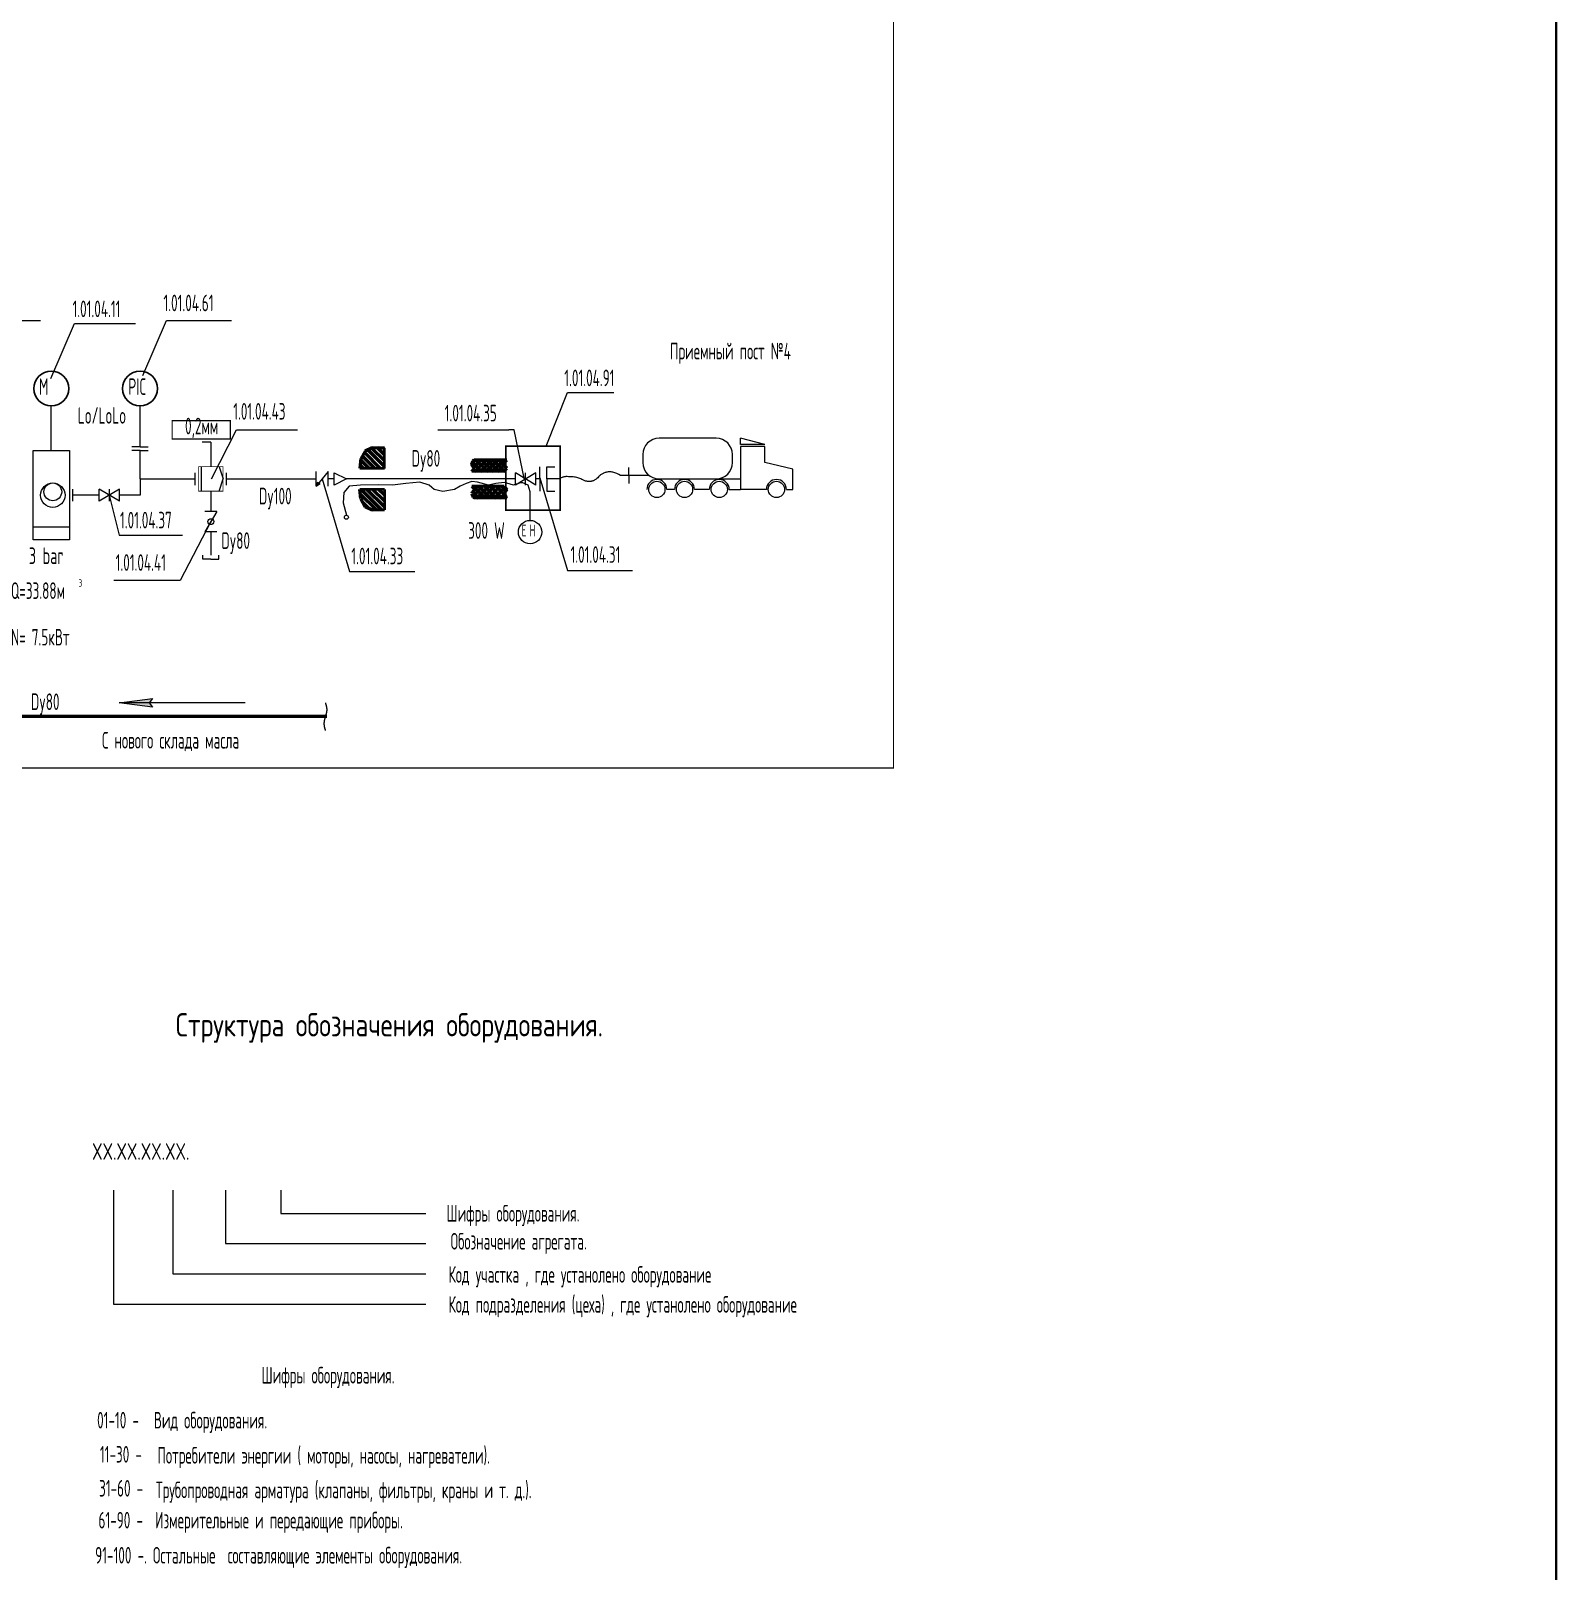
# Model space of a CAD drawing. Header units: millimetres. Extents: x -2281 to 17340, y -2563 to 4166.
# Drawn here: x 1447.5 to 1677, y 724.4 to 956.2 of the extents above; entities that cross this region are included whole.
import ezdxf

# ---------------------------------------------------------------- set-up
doc = ezdxf.new("R2010")
doc.units = ezdxf.units.MM
for name, pattern in [('K5LT32776', [0]), ('K5LT32777', [0]), ('K5LT32782', [0]), ('K5LT32783', [0]), ('K5LT32786', [0]), ('K5LT32795', [0]), ('K5LT32796', [0]), ('K5LT32800', [24.957505, 11.9988, -5.9994, 0.959904, -5.9994]), ('K5LT32801', [0]), ('K5LT32802', [0]), ('K5LT32803', [0]), ('K5LT32804', [0]), ('K5LT_BASIC', [0]), ('K5LT_THIN', [0])]:
    doc.linetypes.add(name, pattern=pattern)
doc.layers.add('Системный слой', color=7, linetype='Continuous')
doc.styles.add('KTEXTSTYLE', font='GOST_AU.SHX', dxfattribs={"width": 0.96, "height": 5})

# ---------------------------------------------------------------- blocks, each defined once
blk = doc.blocks.new('U10')
at = {"layer": 'Системный слой', "color": 7, "linetype": 'K5LT_THIN', "lineweight": 13}
for p, q in [((1491.84, 855.04), (1491.85, 854.99)), ((1491.85, 854.99), (1491.87, 854.94)), ((1491.87, 854.94), (1491.88, 854.89)), ((1491.88, 854.89), (1491.9, 854.84)), ((1491.89, 853.14), (1491.88, 853.09)), ((1491.91, 853.19), (1491.89, 853.14)), ((1491.9, 854.84), (1491.91, 854.79)), ((1491.91, 854.79), (1491.93, 854.74)), ((1491.92, 853.24), (1491.91, 853.19)), ((1491.93, 853.29), (1491.92, 853.24)), ((1491.93, 854.74), (1491.94, 854.69)), ((1491.95, 853.34), (1491.93, 853.29)), ((1491.94, 854.69), (1491.95, 854.64)), ((1491.95, 854.64), (1491.97, 854.59)), ((1491.96, 853.39), (1491.95, 853.34)), ((1491.97, 853.44), (1491.96, 853.39)), ((1491.97, 854.59), (1491.98, 854.54)), ((1491.98, 853.49), (1491.97, 853.44)), ((1491.98, 854.54), (1491.99, 854.49)), ((1492, 853.54), (1491.98, 853.49)), ((1491.99, 854.49), (1492, 854.44)), ((1492, 854.44), (1492.01, 854.39)), ((1492.01, 853.64), (1492, 853.59)), ((1492, 853.59), (1492, 853.54)), ((1492.01, 854.39), (1492.02, 854.34)), ((1492.02, 853.69), (1492.01, 853.64)), ((1492.02, 854.34), (1492.02, 854.29)), ((1492.02, 854.29), (1492.03, 854.24)), ((1492.03, 853.74), (1492.02, 853.69)), ((1492.03, 854.24), (1492.04, 854.19)), ((1492.04, 853.84), (1492.03, 853.79)), ((1492.03, 853.79), (1492.03, 853.74)), ((1492.04, 854.19), (1492.04, 854.14)), ((1492.04, 854.14), (1492.04, 854.09)), ((1492.04, 854.09), (1492.04, 854.04)), ((1492.04, 854.04), (1492.04, 853.99)), ((1492.04, 853.99), (1492.04, 853.94)), ((1492.04, 853.94), (1492.04, 853.89)), ((1492.04, 853.89), (1492.04, 853.84)), ((1491.64, 852.09), (1491.63, 852.04)), ((1491.63, 852.04), (1491.63, 851.99)), ((1491.63, 851.99), (1491.63, 851.94)), ((1491.63, 851.94), (1491.63, 851.89)), ((1491.63, 851.89), (1491.63, 851.84)), ((1491.63, 851.84), (1491.63, 851.79)), ((1491.63, 851.79), (1491.64, 851.74)), ((1491.65, 852.19), (1491.64, 852.14)), ((1491.64, 852.14), (1491.64, 852.09)), ((1491.64, 851.74), (1491.64, 851.69)), ((1491.64, 851.69), (1491.65, 851.64)), ((1491.66, 852.29), (1491.65, 852.24)), ((1491.65, 852.24), (1491.65, 852.19)), ((1491.65, 851.64), (1491.66, 851.59)), ((1491.67, 852.34), (1491.66, 852.29)), ((1491.66, 851.59), (1491.66, 851.54)), ((1491.66, 851.54), (1491.67, 851.49)), ((1491.68, 852.39), (1491.67, 852.34)), ((1491.67, 851.49), (1491.68, 851.44)), ((1491.69, 852.44), (1491.68, 852.39)), ((1491.68, 851.44), (1491.69, 851.39)), ((1491.7, 852.49), (1491.69, 852.44)), ((1491.69, 851.39), (1491.71, 851.34)), ((1491.71, 852.54), (1491.7, 852.49)), ((1491.72, 852.59), (1491.71, 852.54)), ((1491.71, 851.34), (1491.72, 851.29)), ((1491.74, 852.64), (1491.72, 852.59)), ((1491.72, 851.29), (1491.73, 851.24)), ((1491.73, 851.24), (1491.75, 851.19)), ((1491.75, 852.69), (1491.74, 852.64)), ((1491.77, 852.74), (1491.75, 852.69)), ((1491.75, 851.19), (1491.76, 851.14)), ((1491.76, 851.14), (1491.77, 851.09)), ((1491.78, 852.79), (1491.77, 852.74)), ((1491.77, 851.09), (1491.79, 851.04)), ((1491.8, 852.84), (1491.78, 852.79)), ((1491.79, 851.04), (1491.81, 850.99)), ((1491.81, 852.89), (1491.8, 852.84)), ((1491.83, 852.94), (1491.81, 852.89)), ((1491.81, 850.99), (1491.82, 850.94)), ((1491.82, 850.94), (1491.84, 850.89)), ((1491.84, 852.99), (1491.83, 852.94)), ((1491.86, 853.04), (1491.84, 852.99)), ((1491.88, 853.09), (1491.86, 853.04))]:
    blk.add_line(p, q, dxfattribs=at)
blk = doc.blocks.new('U23')
at = {"layer": 'Системный слой', "color": 7, "char_height": 2.5, "attachment_point": 1, "style": 'KTEXTSTYLE'}
for s, insert in [('\\H3.5;\\W0.965;\\Q15;\\Q0;\\W0.715;\\H1.80;E', (1521.34, 881.87)), ('\\H3.5;\\W0.965;\\Q15;\\Q0;\\W0.715;\\H1.80;Н', (1522.55, 881.87))]:
    blk.add_mtext(s, dxfattribs=dict(at, insert=insert))
blk = doc.blocks.new('T6')
at = {"layer": 'Системный слой', "color": 7, "char_height": 2.5, "attachment_point": 1, "style": 'KTEXTSTYLE'}
for s, insert in [('\\H3.5;\\W0.965;\\Q15;\\Q15;\\W0.765;\\H2.50; ', (1446.38, 878.42)), ('\\H3.5;\\W0.965;\\Q15;\\Q0;\\W0.765;\\H2.50;3 bar', (1447.24, 878.42))]:
    blk.add_mtext(s, dxfattribs=dict(at, insert=insert))
blk = doc.blocks.new('T7')
at = {"layer": 'Системный слой', "color": 7, "char_height": 2.5, "attachment_point": 1, "style": 'KTEXTSTYLE'}
for s, insert in [('\\H3.5;\\W0.965;\\Q15;\\Q0;\\W0.715;\\H2.50;Q=33.88м', (1444.54, 873.17)), ('\\H3.5;\\W0.965;\\Q15;\\Q0;\\W0.715;\\H1.11;3', (1454.71, 873.62)), ('\\H3.5;\\W0.965;\\Q15;\\Q0;\\W0.715;\\H2.50;N= 7.5кВт', (1444.54, 866.17))]:
    blk.add_mtext(s, dxfattribs=dict(at, insert=insert))
blk = doc.blocks.new('U204')
at = {"layer": 'Системный слой'}
blk.add_hatch(color=7, dxfattribs=at).paths.add_polyline_path([(1465.84, 854.38), (1465.34, 855.04), (1465.84, 855.7), (1460.84, 855.04)])
at = {"layer": 'Системный слой', "color": 7, "linetype": 'K5LT_THIN', "lineweight": 13}
for p, q in [((1460.84, 855.04), (1465.84, 855.7)), ((1465.84, 855.7), (1465.34, 855.04)), ((1465.84, 854.38), (1460.84, 855.04)), ((1479.79, 855.04), (1460.84, 855.04)), ((1465.34, 855.04), (1465.84, 854.38))]:
    blk.add_line(p, q, dxfattribs=at)

msp = doc.modelspace()

# ---------------------------------------------------------------- linework, layer by layer
at = {"color": 5, "linetype": 'K5LT_BASIC', "lineweight": 35, "true_color": 0x0000ff}
msp.add_line((1677, 1183), (1677, 5), dxfattribs=at)
at = {"layer": 'Системный слой', "color": 7, "linetype": 'K5LT32782', "lineweight": 0}
for p, q in [((1440.243, 912.58115), (1448.9878, 912.58115)), ((1450.52825, 903.8487), (1454.0748, 912.119)), ((1454.0748, 912.119), (1454.5123, 912.119)), ((1454.5123, 912.119), (1463.2623, 912.119)), ((1464.40118, 904.31085), (1467.94772, 912.58115)), ((1467.94772, 912.58115), (1468.38522, 912.58115)), ((1468.38522, 912.58115), (1477.73522, 912.58115)), ((1525.03242, 893.65744), (1528.25106, 901.74527)), ((1528.25106, 901.74527), (1528.68856, 901.74527)), ((1528.68856, 901.74527), (1535.2146, 901.74527)), ((1474.71745, 888.76223), (1478.48275, 896.13086)), ((1478.48275, 896.13086), (1487.66504, 896.13086)), ((1478.48275, 896.13086), (1478.92025, 896.13086)), ((1508.74366, 896.13086), (1519.44366, 896.13086)), ((1520.21898, 896.13086), (1519.44366, 896.13086)), ((1521.77771, 888.59252), (1520.21898, 896.13086)), ((1491.35754, 888.73798), (1495.49252, 874.79286)), ((1524.10812, 888.89901), (1528.25106, 874.95414)), ((1459.24785, 886.48562), (1460.83066, 880.26227)), ((1474.60596, 882.30672), (1469.98057, 873.46151)), ((1461.26816, 880.26227), (1470.34316, 880.26227)), ((1495.49252, 874.79286), (1495.93002, 874.79286)), ((1495.93002, 874.79286), (1505.29526, 874.79286)), ((1528.25106, 874.95414), (1528.68856, 874.95414)), ((1528.68856, 874.95414), (1538.06356, 874.95414)), ((1469.98057, 873.46151), (1460.03926, 873.46151))]:
    msp.add_line(p, q, dxfattribs=at)
at = {"layer": 'Системный слой', "color": 191, "linetype": 'K5LT32795', "lineweight": 18, "true_color": 0xbf7fff}
for p, q in [((1450.61117, 893.02548), (1450.61117, 899.71668)), ((1474.60596, 880.77547), (1474.60596, 877.28053)), ((1473.38096, 876.66803), (1473.38096, 877.28053)), ((1474.60596, 876.66803), (1473.38096, 876.66803)), ((1474.60596, 876.66803), (1475.83096, 876.66803)), ((1475.83096, 876.66803), (1475.83096, 877.28053))]:
    msp.add_line(p, q, dxfattribs=at)
at = {"layer": 'Системный слой', "color": 7, "linetype": 'K5LT32776', "lineweight": 18}
for p, q in [((1463.95609, 893.59168), (1463.95609, 899.71668)), ((1550.62842, 894.86298), (1542.05342, 894.86298)), ((1557.96779, 893.90588), (1554.29279, 894.86298)), ((1554.29279, 893.90588), (1554.29279, 894.86298)), ((1557.96779, 893.90588), (1554.29279, 893.90588)), ((1557.96779, 893.63798), (1554.29279, 893.63798)), ((1554.29279, 893.63798), (1554.29279, 887.15165)), ((1557.96779, 891.18798), (1557.96779, 893.63798)), ((1525.13489, 888.73798), (1525.13489, 890.57548)), ((1525.13489, 890.57548), (1526.35989, 890.57548)), ((1537.48243, 889.25744), (1537.48243, 890.48244)), ((1539.60342, 892.41298), (1539.60342, 891.18798)), ((1553.07842, 891.18798), (1553.07842, 892.41298)), ((1562.14323, 890.21415), (1557.96779, 891.18798)), ((1562.14323, 887.15165), (1562.14323, 890.21415)), ((1503.94182, 888.05326), (1501.92731, 887.81923)), ((1506.03907, 888.24631), (1503.94182, 888.05326)), ((1507.43067, 887.82216), (1506.03907, 888.24631)), ((1513.00659, 888.07445), (1512.10968, 887.63585)), ((1513.85634, 888.32868), (1513.00659, 888.07445)), ((1514.74932, 888.22901), (1513.85634, 888.32868)), ((1516.36313, 887.81926), (1514.74932, 888.22901)), ((1517.50104, 888.03296), (1516.36313, 887.81926)), ((1518.75577, 888.22412), (1517.50104, 888.03296)), ((1526.97239, 888.73798), (1525.13489, 888.73798)), ((1525.13489, 888.73798), (1525.13489, 886.90048)), ((1537.48243, 889.25744), (1536.25743, 889.25744)), ((1540.54493, 889.25744), (1537.48243, 889.25744)), ((1537.48243, 889.25744), (1537.48243, 888.03244)), ((1542.05342, 888.73798), (1550.62842, 888.73798)), ((1550.62842, 888.73798), (1554.29279, 888.73798)), ((1495.40288, 887.63472), (1494.59271, 886.71833)), ((1497.10685, 887.81909), (1495.40288, 887.63472)), ((1499.85572, 887.85932), (1497.10685, 887.81909)), ((1501.92731, 887.81923), (1499.85572, 887.85932)), ((1507.84854, 887.4688), (1507.43067, 887.82216)), ((1508.22629, 887.17138), (1507.84854, 887.4688)), ((1509.48948, 886.84659), (1508.22629, 887.17138)), ((1511.28688, 887.16974), (1509.48948, 886.84659)), ((1512.10968, 887.63585), (1511.28688, 887.16974)), ((1522.63355, 882.50414), (1522.63355, 886.79164)), ((1525.13489, 886.90048), (1526.35989, 886.90048)), ((1544.36335, 887.15165), (1543.20951, 887.15165)), ((1549.58794, 887.15165), (1547.37032, 887.15165)), ((1552.59491, 887.15165), (1554.29279, 887.15165)), ((1558.19642, 887.15165), (1554.29279, 887.15165)), ((1561.20339, 887.15165), (1562.14323, 887.15165))]:
    msp.add_line(p, q, dxfattribs=at)
at = {"layer": 'Системный слой', "color": 7, "linetype": 'K5LT_THIN', "lineweight": 13}
for p, q in [((1447.8677, 879.59476), (1447.8677, 893.02548)), ((1447.8677, 893.02548), (1453.35465, 893.02548)), ((1453.35465, 893.02548), (1453.35465, 879.59476)), ((1463.95609, 893.59168), (1462.73109, 893.59168)), ((1463.95609, 893.02548), (1462.73109, 893.02548)), ((1463.95609, 893.59168), (1465.18109, 893.59168)), ((1463.95609, 888.73798), (1463.95609, 893.02548)), ((1463.95609, 893.02548), (1465.18109, 893.02548)), ((1474.60596, 894.25047), (1473.29346, 894.25047)), ((1474.60596, 894.25047), (1474.60596, 890.57547)), ((1473.13779, 890.57547), (1473.13779, 886.90047)), ((1475.85582, 890.57547), (1476.44346, 888.73797)), ((1524.09093, 888.73798), (1524.09093, 890.57548)), ((1463.95609, 888.73798), (1463.95609, 886.28798)), ((1463.95609, 888.73798), (1472.25245, 888.73798)), ((1472.25245, 887.81923), (1472.25245, 889.65673)), ((1475.85582, 886.90047), (1476.44346, 888.73797)), ((1476.95945, 887.81923), (1476.95945, 889.65673)), ((1476.95945, 888.73798), (1490.43879, 888.73798)), ((1490.43879, 887.63548), (1490.43879, 889.84048)), ((1492.27629, 889.84048), (1490.43879, 887.63548)), ((1490.43879, 887.63548), (1490.69545, 888.32421)), ((1490.43879, 887.63548), (1491.04149, 888.05616)), ((1492.27629, 887.63548), (1492.27629, 889.84048)), ((1493.15707, 888.73798), (1492.27629, 888.73798)), ((1493.15707, 887.81923), (1493.15707, 889.65673)), ((1493.15707, 889.65673), (1495.01477, 888.73798)), ((1495.01477, 888.73798), (1493.15707, 887.81923)), ((1520.42887, 888.73798), (1495.01477, 888.73798)), ((1519.15891, 888.11648), (1518.75577, 888.22412)), ((1520.1641, 887.81914), (1519.15891, 888.11648)), ((1521.21509, 888.1713), (1520.25074, 887.8303)), ((1520.42887, 887.81923), (1520.42887, 889.65673)), ((1523.49137, 887.81923), (1520.42887, 889.65673)), ((1523.49137, 889.65673), (1520.42887, 887.81923)), ((1521.55059, 888.15019), (1521.21509, 888.1713)), ((1522.33613, 887.81998), (1521.55059, 888.15019)), ((1521.96706, 887.81923), (1521.96706, 889.65673)), ((1523.49137, 887.81923), (1523.49137, 889.65673)), ((1524.09093, 888.73798), (1523.49137, 888.73798)), ((1524.09093, 888.73798), (1524.09093, 886.90048)), ((1453.87064, 885.36923), (1453.87064, 887.20673)), ((1457.83109, 886.28798), (1453.87064, 886.28798)), ((1457.83109, 885.36923), (1457.83109, 887.20673)), ((1460.89359, 885.36923), (1457.83109, 887.20673)), ((1460.89359, 887.20673), (1457.83109, 885.36923)), ((1459.35723, 885.36923), (1459.35723, 887.20673)), ((1460.89359, 885.36923), (1460.89359, 887.20673)), ((1463.95609, 886.28798), (1460.89359, 886.28798)), ((1474.60596, 886.90047), (1474.60596, 883.83797)), ((1494.59271, 886.71833), (1494.50482, 885.12682)), ((1518.96871, 885.85567), (1519.07905, 885.96601)), ((1520.25074, 887.8303), (1520.1641, 887.81914)), ((1522.63355, 886.79164), (1522.33613, 887.81998)), ((1475.52471, 883.83797), (1473.68721, 883.83797)), ((1475.52471, 883.83797), (1473.68721, 880.77547)), ((1494.50482, 885.12682), (1495.00077, 883.28166)), ((1453.35465, 881.48484), (1447.8677, 881.48484)), ((1453.35465, 879.59476), (1447.8677, 879.59476)), ((1460.83066, 880.26227), (1461.26816, 880.26227)), ((1475.52471, 880.77547), (1473.68721, 880.77547))]:
    msp.add_line(p, q, dxfattribs=at)
at = {"layer": 'Системный слой', "color": 6, "linetype": 'K5LT32801', "lineweight": 50, "true_color": 0xff00ff}
for p, q in [((1497.8381, 892.93308), (1497.16446, 891.73794)), ((1500.15016, 890.30506), (1497.71125, 892.74397)), ((1498.86345, 893.42574), (1497.8381, 892.93308)), ((1500.71441, 890.60702), (1498.22973, 893.09169)), ((1500.71441, 891.47322), (1498.8472, 893.34043)), ((1500.71441, 893.36756), (1498.86345, 893.42574)), ((1500.71441, 892.33943), (1499.61081, 893.44302)), ((1500.71441, 893.20563), (1500.5406, 893.37944)), ((1497.16446, 891.73794), (1497.03941, 890.30506)), ((1497.55154, 890.30506), (1497.10026, 890.75634)), ((1498.41775, 890.30506), (1497.20319, 891.51961)), ((1499.28395, 890.30506), (1497.36236, 892.22665)), ((1513.85812, 890.95321), (1514.09236, 891.47511)), ((1513.9391, 890.77293), (1513.85812, 890.95321)), ((1513.85813, 889.83967), (1514.26291, 890.30567)), ((1514.26291, 890.30567), (1513.9391, 890.77293)), ((1515.34105, 889.83967), (1513.99333, 891.18738)), ((1514.11034, 890.52556), (1515.20506, 891.62028)), ((1514.11192, 891.39336), (1514.33885, 891.62028)), ((1514.29065, 889.83967), (1516.07126, 891.62028)), ((1516.20725, 889.83967), (1514.42664, 891.62028)), ((1515.15686, 889.83967), (1516.93747, 891.62028)), ((1517.07346, 889.83967), (1515.29284, 891.62028)), ((1516.02306, 889.83967), (1517.80367, 891.62028)), ((1517.93966, 889.83967), (1516.15905, 891.62028)), ((1516.88927, 889.83967), (1518.66988, 891.62028)), ((1518.78033, 889.86521), (1517.02526, 891.62028)), ((1517.75547, 889.83967), (1518.80429, 890.88849)), ((1519.14685, 890.36489), (1517.89146, 891.62028)), ((1518.62168, 889.83967), (1519.14686, 890.36485)), ((1519.00194, 891.37601), (1518.75767, 891.62028)), ((1518.75812, 890.95321), (1518.99236, 891.47511)), ((1518.8391, 890.77293), (1518.75812, 890.95321)), ((1518.75813, 889.83967), (1519.16291, 890.30567)), ((1519.16291, 890.30567), (1518.8391, 890.77293)), ((1514.47484, 889.83967), (1514.14497, 890.16954)), ((1497.16446, 885.73801), (1497.03941, 887.17089)), ((1499.45671, 884.06886), (1497.09724, 886.42833)), ((1497.8381, 884.54287), (1497.16446, 885.73801)), ((1500.29652, 884.09526), (1497.22088, 887.17089)), ((1500.71441, 884.54358), (1498.08709, 887.17089)), ((1500.71441, 885.40978), (1498.95329, 887.17089)), ((1500.71441, 886.27599), (1499.8195, 887.17089)), ((1513.9391, 886.70302), (1513.85812, 886.52274)), ((1513.85812, 886.52274), (1514.09236, 886.00084)), ((1513.85813, 887.63628), (1514.26291, 887.17029)), ((1514.26291, 887.17029), (1513.9391, 886.70302)), ((1514.99402, 885.85567), (1514.02407, 886.82562)), ((1514.07044, 886.15464), (1515.55208, 887.63628)), ((1515.86022, 885.85567), (1514.07961, 887.63628)), ((1514.24313, 887.19353), (1514.68588, 887.63628)), ((1514.63768, 885.85567), (1516.41829, 887.63628)), ((1516.72643, 885.85567), (1514.94582, 887.63628)), ((1515.50388, 885.85567), (1517.28449, 887.63628)), ((1517.59264, 885.85567), (1515.81202, 887.63628)), ((1516.37009, 885.85567), (1518.1507, 887.63628)), ((1518.45884, 885.85567), (1516.67823, 887.63628)), ((1517.23629, 885.85567), (1518.87849, 887.49786)), ((1518.89494, 886.28577), (1517.54444, 887.63628)), ((1518.1025, 885.85567), (1518.76255, 886.51572)), ((1519.07866, 886.96827), (1518.41064, 887.63628)), ((1518.8391, 886.70302), (1518.75812, 886.52274)), ((1518.75812, 886.52274), (1518.99236, 886.00084)), ((1518.75813, 887.63628), (1519.16291, 887.17029)), ((1519.16291, 887.17029), (1518.8391, 886.70302)), ((1498.37463, 884.28473), (1497.50889, 885.15047)), ((1498.86345, 884.05021), (1497.8381, 884.54287)), ((1500.71441, 884.10839), (1498.86345, 884.05021))]:
    msp.add_line(p, q, dxfattribs=at)
at = {"layer": 'Системный слой', "color": 6, "linetype": 'K5LT32802', "lineweight": 40, "true_color": 0xff00ff}
for p, q in [((1500.71441, 890.30506), (1500.71441, 893.36756)), ((1500.71441, 890.30506), (1497.03941, 890.30506)), ((1519.14258, 891.62028), (1514.24258, 891.62028)), ((1518.75813, 889.83967), (1513.85813, 889.83967)), ((1500.71441, 887.17089), (1497.03941, 887.17089)), ((1500.71441, 887.14219), (1500.68571, 887.17089)), ((1500.71441, 887.17089), (1500.71441, 884.10839)), ((1518.75813, 887.63628), (1513.85813, 887.63628)), ((1514.09236, 886.00084), (1514.24258, 885.85567)), ((1519.14258, 885.85567), (1514.24258, 885.85567)), ((1518.99236, 886.00084), (1519.14258, 885.85567))]:
    msp.add_line(p, q, dxfattribs=at)
at = {"layer": 'Системный слой', "color": 6, "linetype": 'K5LT32803', "lineweight": 50, "true_color": 0xff00ff}
for p, q in [((1514.09236, 891.47511), (1514.24258, 891.62028)), ((1518.99236, 891.47511), (1519.14258, 891.62028))]:
    msp.add_line(p, q, dxfattribs=at)
at = {"layer": 'Системный слой', "color": 211, "linetype": 'K5LT32783', "lineweight": 50, "true_color": 0xff7fff}
msp.add_line((1492.04398, 853.00523), (1393.52055, 853.00523), dxfattribs=at)
at = {"layer": 'Системный слой', "color": 7, "linetype": 'K5LT32786', "lineweight": 18}
for p, q in [((1459.98618, 781.70506), (1459.98618, 764.53335)), ((1468.90016, 781.70506), (1468.90016, 769.0919)), ((1476.83562, 781.70506), (1476.83562, 773.65045)), ((1485.15249, 781.70506), (1485.15249, 778.20899)), ((1485.15249, 778.20899), (1506.9483, 778.20899)), ((1476.83562, 773.65045), (1506.9483, 773.65045)), ((1468.90016, 769.0919), (1506.9483, 769.0919)), ((1459.98618, 764.53335), (1506.9483, 764.53335))]:
    msp.add_line(p, q, dxfattribs=at)
at = {"layer": 'Системный слой', "color": 191, "linetype": 'K5LT32800', "true_color": 0xbf7fff, "const_width": 0.18}
msp.add_lwpolyline([(1577.30733, 845.23472), (1401.00703, 845.23472), (1401.00703, 1100.0653), (1577.30733, 1100.0653)], close=True, dxfattribs=at)
at = {"layer": 'Системный слой', "color": 7, "linetype": 'K5LT32786', "const_width": 0.18}
msp.add_lwpolyline([(1477.53296, 894.75919), (1468.79319, 894.75919), (1468.79319, 897.50252), (1477.53296, 897.50252)], close=True, dxfattribs=at)
at = {"layer": 'Системный слой', "color": 7, "linetype": 'K5LT32777', "const_width": 0.25}
msp.add_lwpolyline([(1519.0041, 893.65744), (1527.15782, 893.65744), (1527.15782, 884.02896), (1519.0041, 884.02896)], close=True, dxfattribs=at)
at = {"layer": 'Системный слой', "color": 7, "linetype": 'K5LT_THIN', "const_width": 0.11}
msp.add_lwpolyline([(1476.44346, 886.90047), (1472.76846, 886.90047), (1472.76846, 890.57547), (1476.44346, 890.57547)], close=True, dxfattribs=at)
at = {"layer": 'Системный слой', "color": 191, "linetype": 'K5LT32796', "lineweight": 25, "true_color": 0xbf7fff}
msp.add_circle((1450.61117, 902.34168), 2.625, dxfattribs=at)
at = {"layer": 'Системный слой', "color": 7, "linetype": 'K5LT32777', "lineweight": 25}
msp.add_circle((1463.95609, 902.34168), 2.625, dxfattribs=at)
at = {"layer": 'Системный слой', "color": 7, "linetype": 'K5LT_THIN', "lineweight": 13}
for centre, radius in [((1450.83496, 886.28798), 1.8375), ((1450.83496, 886.78986), 1.33562), ((1474.60596, 882.30672), 0.4375)]:
    msp.add_circle(centre, radius, dxfattribs=at)
at = {"layer": 'Системный слой', "color": 7, "linetype": 'K5LT32776', "lineweight": 18}
for centre, radius in [((1541.70602, 887.15165), 1.225), ((1545.86683, 887.15165), 1.225), ((1551.09142, 887.15165), 1.225), ((1559.69991, 887.15165), 1.225), ((1495.00077, 882.97541), 0.30625), ((1522.63355, 880.73988), 1.76426)]:
    msp.add_circle(centre, radius, dxfattribs=at)
for centre, radius, start, end in [((1542.05342, 892.41298), 2.45, 90, 180), ((1550.62842, 892.41298), 2.45, 0, 90), ((1542.05342, 891.18798), 2.45, 180, 270), ((1550.62842, 891.18798), 2.45, 270, 0), ((1541.70602, 887.15165), 1.50349, 0, 180), ((1545.86683, 887.15165), 1.50349, 0, 180), ((1551.09142, 887.15165), 1.50349, 0, 180), ((1559.69991, 887.15165), 1.50349, 0, 180)]:
    msp.add_arc(centre, radius, start, end, dxfattribs=at)
at = {"layer": 'Системный слой', "color": 7, "linetype": 'K5LT32804', "lineweight": 15}
msp.add_open_spline([(1536.25743, 889.25744), (1535.89136, 889.44492), (1535.42711, 889.68723), (1534.84641, 889.79457), (1534.59861, 889.80876), (1534.36732, 889.79675), (1534.13929, 889.76099), (1533.91591, 889.70143), (1533.7054, 889.62036), (1533.51266, 889.52117), (1533.33277, 889.40111), (1533.14284, 889.24074), (1532.93668, 889.03715), (1532.71481, 888.81697), (1532.50305, 888.64303), (1532.31485, 888.53156), (1532.15131, 888.46077), (1531.98313, 888.40805), (1531.79941, 888.37077), (1531.60168, 888.35154), (1531.39622, 888.35297), (1531.1913, 888.37598), (1530.98945, 888.42077), (1530.77739, 888.49389), (1530.53429, 888.60298), (1530.25998, 888.74119), (1529.96122, 888.87304), (1529.64647, 888.96055), (1529.28382, 889.02084), (1528.86259, 889.05413), (1528.42284, 889.06433), (1528.05926, 889.09215), (1527.80402, 889.06779), (1527.61824, 889.02274), (1527.34239, 888.92709), (1527.12869, 888.81726), (1526.97239, 888.73798)], degree=3, knots=[0, 0, 0, 0, 4.495695921, 5.509434257, 6.356013338, 7.169318793, 8.004778977, 8.842914476, 9.65987122, 10.434979959, 11.177848964, 11.989344322, 13.114074497, 14.304154153, 15.364085676, 16.060653666, 16.658597199, 17.283705909, 17.959733005, 18.678408127, 19.424242109, 20.173327764, 20.900041924, 21.65126359, 22.590555623, 23.773589026, 24.968479497, 26.105423273, 27.291318042, 28.931643013, 30.660407856, 32.044993729, 32.85282367, 33.417504236, 34.104605357, 36, 36, 36, 36], dxfattribs=at)

# ---------------------------------------------------------------- block references
at = {"layer": 'Системный слой'}
for name in ['U23', 'T6', 'T7', 'U204', 'U10']:
    msp.add_blockref(name, (0, 0), dxfattribs=at)

# ---------------------------------------------------------------- texts
at = {"layer": 'Системный слой', "color": 7, "char_height": 2.5, "attachment_point": 1, "style": 'KTEXTSTYLE'}
for s, insert in [('\\H3.5;\\W0.965;\\Q15;\\Q0;\\W0.715;\\H2.50;1.01.04.61', (1467.48105, 916.46993)), ('\\H3.5;\\W0.965;\\Q15;\\Q0;\\W0.715;\\H2.50;1.01.04.11', (1453.79417, 915.58035)), ('\\H3.5;\\W0.965;\\Q15;\\Q0;\\W0.715;\\H2.50;Приемный пост №4', (1543.6829, 909.2231)), ('\\H3.5;\\W0.965;\\Q15;\\Q0;\\W0.715;\\H2.50;1.01.04.91', (1527.78439, 905.1906)), ('\\H3.5;\\W0.965;\\Q15;\\Q0;\\W0.715;\\H2.50;{\\c16744383;M}', (1448.77129, 903.8817)), ('\\H3.5;\\W0.965;\\Q15;\\Q0;\\W0.715;\\H2.50;PIC', (1462.206, 903.8817)), ('\\H3.5;\\W0.965;\\Q15;\\Q0;\\W0.715;\\H2.50;Lo/LoLo', (1454.59514, 899.5453)), ('\\H3.5;\\W0.965;\\Q15;\\Q0;\\W0.715;\\H2.50;1.01.04.43', (1477.97663, 900.15682)), ('\\H3.5;\\W0.965;\\Q15;\\Q0;\\W0.715;\\H2.50;1.01.04.35', (1509.79598, 899.89305)), ('\\H3.5;\\W0.965;\\Q15;\\Q0;\\W0.715;\\H2.50;0,2мм', (1470.7282, 897.94619)), ('\\H3.5;\\W0.965;\\Q15;\\Q0;\\W0.715;\\H2.50;Dy80', (1504.82099, 893.07822)), ('\\H3.5;\\W0.965;\\Q15;\\Q0;\\W0.715;\\H2.50;Dy100', (1481.85138, 887.40592)), ('\\H3.5;\\W0.965;\\Q15;\\Q0;\\W0.715;\\H2.50;1.01.04.37', (1460.94394, 883.79006)), ('\\H3.5;\\W0.965;\\Q15;\\Q0;\\W0.715;\\H2.50;300 W', (1513.31914, 882.22322)), ('\\H3.5;\\W0.965;\\Q15;\\Q0;\\W0.715;\\H2.50;Dy80', (1476.20483, 880.70763)), ('\\H3.5;\\W0.965;\\Q15;\\Q0;\\W0.715;\\H2.50;1.01.04.31', (1528.71278, 878.60736)), ('\\H3.5;\\W0.965;\\Q15;\\Q0;\\W0.715;\\H2.50;1.01.04.41', (1460.28048, 877.4061)), ('\\H3.5;\\W0.965;\\Q15;\\Q0;\\W0.715;\\H2.50;1.01.04.33', (1495.75092, 878.38472)), ('\\H3.5;\\W0.965;\\Q15;\\Q0;\\W0.715;\\H2.50;Dy80', (1447.54986, 856.45596)), ('\\H3.5;\\W0.965;\\Q15;\\Q0;\\W0.715;\\H2.50;С нового склада масла', (1458.24348, 850.65619)), ('\\H3.5;\\W0.965;\\Q15;\\Q0;Структура обозначения оборудования.', (1469.33801, 808.33355)), ('\\H3.5;\\W0.965;\\Q15;\\Q0;\\W0.865;\\H2.50;XX.XX.XX.XX.', (1456.74921, 788.7697)), ('\\H3.5;\\W0.965;\\Q15;\\Q0;\\W0.715;\\H2.50;Шифры оборудования.', (1510.06405, 779.46372)), ('\\H3.5;\\W0.965;\\Q15;\\Q0;\\W0.715;\\H2.50;Обозначение агрегата.', (1510.68529, 775.25932)), ('\\H3.5;\\W0.965;\\Q15;\\Q0;\\W0.715;\\H2.50;Код участка , где устанолено оборудование', (1510.3574, 770.26277)), ('\\H3.5;\\W0.965;\\Q15;\\Q0;\\W0.715;\\H2.50;Код подразделения (цеха) , где устанолено оборудование', (1510.3574, 765.75509)), ('\\H3.5;\\W0.965;\\Q15;\\Q0;\\W0.715;\\H2.50;Шифры оборудования.', (1482.24248, 755.10053)), ('\\H3.5;\\W0.965;\\Q15;\\Q0;\\W0.715;\\H2.50;01-10 - ', (1457.50059, 748.33228)), ('\\H3.5;\\W0.965;\\Q15;\\Q0;\\W0.715;\\H2.50;Вид оборудования.', (1466.03956, 748.33228)), ('\\H3.5;\\W0.965;\\Q15;\\Q0;\\W0.715;\\H2.50;11-30 - ', (1457.91848, 743.19897)), ('\\H3.5;\\W0.965;\\Q15;\\Q0;\\W0.715;\\H2.50;Потребители энергии ( моторы, насосы, нагреватели).', (1466.57867, 743.03938)), ('\\H3.5;\\W0.965;\\Q15;\\Q0;\\W0.715;\\H2.50;31-60 - ', (1457.7944, 738.08118)), ('\\H3.5;\\W0.965;\\Q15;\\Q0;\\W0.715;\\H2.50;Трубопроводная арматура (клапаны, фильтры, краны и т. д.).', (1466.34466, 737.83812)), ('\\H3.5;\\W0.965;\\Q15;\\Q0;\\W0.715;\\H2.50;61-90 -  Измерительные и передающие приборы.', (1457.70691, 733.28834)), ('\\H3.5;\\W0.965;\\Q15;\\Q0;\\W0.715;\\H2.50;91-100 -. Остальные  составляющие элементы оборудования.', (1457.20538, 728.00905))]:
    msp.add_mtext(s, dxfattribs=dict(at, insert=insert))

doc.saveas('drawing.dxf')
